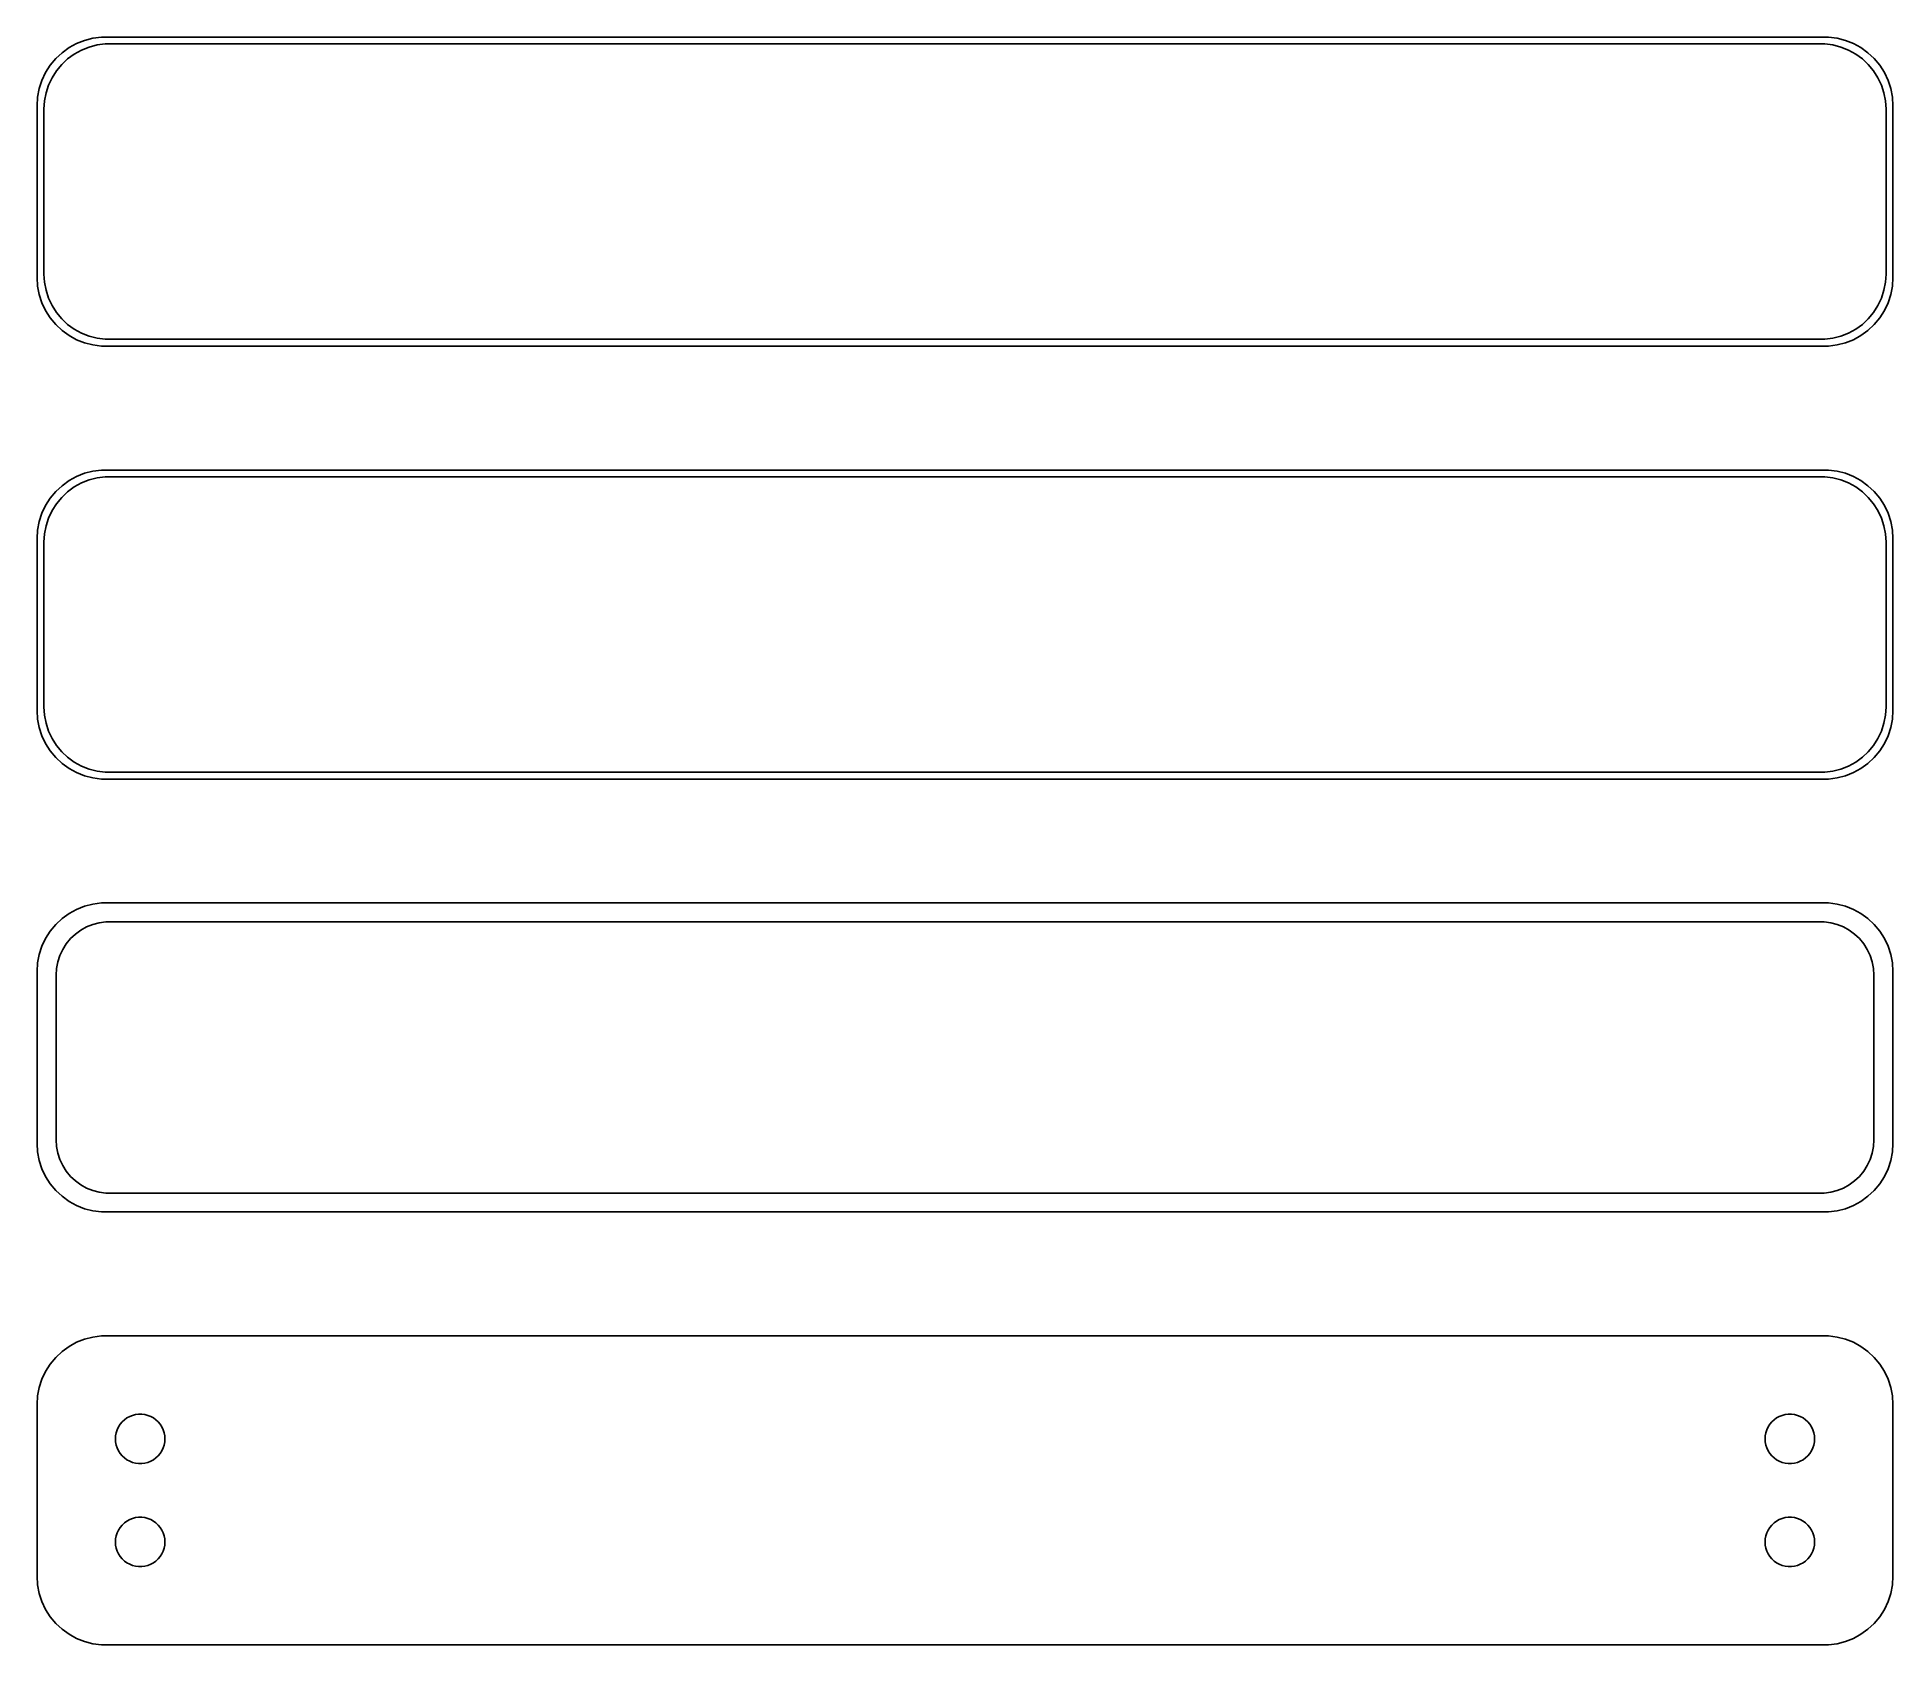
# Model space of a CAD drawing. Header units: metres. Extents: x -68 to 68, y 83 to 200.
import ezdxf

# ---------------------------------------------------------------- set-up
doc = ezdxf.new("R2010")
doc.units = ezdxf.units.M

msp = doc.modelspace()

# ---------------------------------------------------------------- linework, layer by layer
for p, q in [((-64.0451, 200.005), (-64.6289, 199.774)), ((-63.4369, 200.161), (-64.0451, 200.005)), ((-62.8139, 200.24), (-63.4369, 200.161)), ((62.8139, 200.24), (-62.8139, 200.24)), ((63.4369, 200.161), (62.8139, 200.24)), ((64.0451, 200.005), (63.4369, 200.161)), ((64.6289, 199.774), (64.0451, 200.005)), ((-66.1448, 198.673), (-66.5451, 198.189)), ((-65.6871, 199.103), (-66.1448, 198.673)), ((-65.7126, 198.252), (-65.2778, 198.66)), ((-65.1791, 199.472), (-65.6871, 199.103)), ((-65.2778, 198.66), (-64.7952, 199.011)), ((-64.6289, 199.774), (-65.1791, 199.472)), ((-64.7952, 199.011), (-64.2724, 199.298)), ((-64.2724, 199.298), (-63.7178, 199.518)), ((-63.7178, 199.518), (-63.1401, 199.666)), ((-63.1401, 199.666), (-62.5482, 199.741)), ((-62.5482, 199.741), (62.5482, 199.741)), ((62.5482, 199.741), (63.1401, 199.666)), ((63.1401, 199.666), (63.7178, 199.518)), ((63.7178, 199.518), (64.2724, 199.298)), ((64.2724, 199.298), (64.7952, 199.011)), ((65.1791, 199.472), (64.6289, 199.774)), ((64.7952, 199.011), (65.2778, 198.66)), ((65.6871, 199.103), (65.1791, 199.472)), ((65.2778, 198.66), (65.7126, 198.252)), ((66.1448, 198.673), (65.6871, 199.103)), ((66.5451, 198.189), (66.1448, 198.673)), ((-66.8815, 197.659), (-67.1489, 197.091)), ((-66.5451, 198.189), (-66.8815, 197.659)), ((-66.6664, 196.749), (-66.4125, 197.288)), ((-66.4125, 197.288), (-66.0928, 197.792)), ((-66.0928, 197.792), (-65.7126, 198.252)), ((65.7126, 198.252), (66.0928, 197.792)), ((66.0928, 197.792), (66.4125, 197.288)), ((66.4125, 197.288), (66.6664, 196.749)), ((66.8815, 197.659), (66.5451, 198.189)), ((67.1489, 197.091), (66.8815, 197.659)), ((-67.4606, 195.877), (-67.5, 195.25)), ((-67.3429, 196.493), (-67.4606, 195.877)), ((-67.1489, 197.091), (-67.3429, 196.493)), ((-66.9625, 195.595), (-66.8508, 196.181)), ((-66.8508, 196.181), (-66.6664, 196.749)), ((66.6664, 196.749), (66.8508, 196.181)), ((66.8508, 196.181), (66.9625, 195.595)), ((67.3429, 196.493), (67.1489, 197.091)), ((67.4606, 195.877), (67.3429, 196.493)), ((67.5, 195.25), (67.4606, 195.877)), ((-67.5, 195.25), (-67.5, 182.75)), ((-67, 195), (-66.9625, 195.595)), ((-67, 183), (-67, 195)), ((66.9625, 195.595), (67, 195)), ((67, 195), (67, 183)), ((67.5, 182.75), (67.5, 195.25)), ((-67.5, 182.75), (-67.4606, 182.123)), ((-66.9625, 182.405), (-67, 183)), ((-66.8508, 181.819), (-66.9625, 182.405)), ((66.9625, 182.405), (66.8508, 181.819)), ((67, 183), (66.9625, 182.405)), ((67.4606, 182.123), (67.5, 182.75)), ((-67.4606, 182.123), (-67.3429, 181.507)), ((-67.3429, 181.507), (-67.1489, 180.909)), ((-67.1489, 180.909), (-66.8815, 180.341)), ((-66.6664, 181.251), (-66.8508, 181.819)), ((-66.4125, 180.712), (-66.6664, 181.251)), ((66.6664, 181.251), (66.4125, 180.712)), ((66.8508, 181.819), (66.6664, 181.251)), ((66.8815, 180.341), (67.1489, 180.909)), ((67.1489, 180.909), (67.3429, 181.507)), ((67.3429, 181.507), (67.4606, 182.123)), ((-66.8815, 180.341), (-66.5451, 179.811)), ((-66.5451, 179.811), (-66.1448, 179.327)), ((-66.0928, 180.208), (-66.4125, 180.712)), ((-65.7126, 179.748), (-66.0928, 180.208)), ((-65.2778, 179.34), (-65.7126, 179.748)), ((65.7126, 179.748), (65.2778, 179.34)), ((66.0928, 180.208), (65.7126, 179.748)), ((66.4125, 180.712), (66.0928, 180.208)), ((66.1448, 179.327), (66.5451, 179.811)), ((66.5451, 179.811), (66.8815, 180.341)), ((-66.1448, 179.327), (-65.6871, 178.897)), ((-65.6871, 178.897), (-65.1791, 178.528)), ((-64.7952, 178.989), (-65.2778, 179.34)), ((-65.1791, 178.528), (-64.6289, 178.226)), ((-64.2724, 178.702), (-64.7952, 178.989)), ((-64.6289, 178.226), (-64.0451, 177.995)), ((-63.7178, 178.482), (-64.2724, 178.702)), ((-63.1401, 178.334), (-63.7178, 178.482)), ((-62.5482, 178.259), (-63.1401, 178.334)), ((62.5482, 178.259), (-62.5482, 178.259)), ((63.1401, 178.334), (62.5482, 178.259)), ((63.7178, 178.482), (63.1401, 178.334)), ((64.2724, 178.702), (63.7178, 178.482)), ((64.0451, 177.995), (64.6289, 178.226)), ((64.7952, 178.989), (64.2724, 178.702)), ((64.6289, 178.226), (65.1791, 178.528)), ((65.2778, 179.34), (64.7952, 178.989)), ((65.1791, 178.528), (65.6871, 178.897)), ((65.6871, 178.897), (66.1448, 179.327)), ((-64.0451, 177.995), (-63.4369, 177.839)), ((-63.4369, 177.839), (-62.8139, 177.76)), ((-62.8139, 177.76), (62.8139, 177.76)), ((62.8139, 177.76), (63.4369, 177.839)), ((63.4369, 177.839), (64.0451, 177.995)), ((-65.6871, 167.603), (-66.1448, 167.173)), ((-65.1791, 167.972), (-65.6871, 167.603)), ((-65.2778, 167.16), (-64.7952, 167.511)), ((-64.6289, 168.274), (-65.1791, 167.972)), ((-64.7952, 167.511), (-64.2724, 167.798)), ((-64.0451, 168.505), (-64.6289, 168.274)), ((-64.2724, 167.798), (-63.7178, 168.018)), ((-63.4369, 168.661), (-64.0451, 168.505)), ((-63.7178, 168.018), (-63.1401, 168.166)), ((-62.8139, 168.74), (-63.4369, 168.661)), ((-63.1401, 168.166), (-62.5482, 168.241)), ((62.8139, 168.74), (-62.8139, 168.74)), ((-62.5482, 168.241), (62.5482, 168.241)), ((62.5482, 168.241), (63.1401, 168.166)), ((63.4369, 168.661), (62.8139, 168.74)), ((63.1401, 168.166), (63.7178, 168.018)), ((64.0451, 168.505), (63.4369, 168.661)), ((63.7178, 168.018), (64.2724, 167.798)), ((64.6289, 168.274), (64.0451, 168.505)), ((64.2724, 167.798), (64.7952, 167.511)), ((65.1791, 167.972), (64.6289, 168.274)), ((64.7952, 167.511), (65.2778, 167.16)), ((65.6871, 167.603), (65.1791, 167.972)), ((66.1448, 167.173), (65.6871, 167.603)), ((-66.8815, 166.159), (-67.1489, 165.591)), ((-66.5451, 166.689), (-66.8815, 166.159)), ((-66.1448, 167.173), (-66.5451, 166.689)), ((-66.4125, 165.788), (-66.0928, 166.292)), ((-66.0928, 166.292), (-65.7126, 166.752)), ((-65.7126, 166.752), (-65.2778, 167.16)), ((65.2778, 167.16), (65.7126, 166.752)), ((65.7126, 166.752), (66.0928, 166.292)), ((66.0928, 166.292), (66.4125, 165.788)), ((66.5451, 166.689), (66.1448, 167.173)), ((66.8815, 166.159), (66.5451, 166.689)), ((67.1489, 165.591), (66.8815, 166.159)), ((-67.3429, 164.993), (-67.4606, 164.377)), ((-67.1489, 165.591), (-67.3429, 164.993)), ((-66.8508, 164.681), (-66.6664, 165.249)), ((-66.6664, 165.249), (-66.4125, 165.788)), ((66.4125, 165.788), (66.6664, 165.249)), ((66.6664, 165.249), (66.8508, 164.681)), ((67.3429, 164.993), (67.1489, 165.591)), ((67.4606, 164.377), (67.3429, 164.993)), ((-67.4606, 164.377), (-67.5, 163.75)), ((-67.5, 163.75), (-67.5, 151.25)), ((-67, 163.5), (-66.9625, 164.095)), ((-67, 151.5), (-67, 163.5)), ((-66.9625, 164.095), (-66.8508, 164.681)), ((66.8508, 164.681), (66.9625, 164.095)), ((66.9625, 164.095), (67, 163.5)), ((67, 163.5), (67, 151.5)), ((67.5, 163.75), (67.4606, 164.377)), ((67.5, 151.25), (67.5, 163.75)), ((-67.5, 151.25), (-67.4606, 150.623)), ((-66.9625, 150.905), (-67, 151.5)), ((67, 151.5), (66.9625, 150.905)), ((67.4606, 150.623), (67.5, 151.25)), ((-67.4606, 150.623), (-67.3429, 150.007)), ((-67.3429, 150.007), (-67.1489, 149.409)), ((-66.8508, 150.319), (-66.9625, 150.905)), ((-66.6664, 149.751), (-66.8508, 150.319)), ((66.8508, 150.319), (66.6664, 149.751)), ((66.9625, 150.905), (66.8508, 150.319)), ((67.1489, 149.409), (67.3429, 150.007)), ((67.3429, 150.007), (67.4606, 150.623)), ((-67.1489, 149.409), (-66.8815, 148.841)), ((-66.8815, 148.841), (-66.5451, 148.311)), ((-66.4125, 149.212), (-66.6664, 149.751)), ((-66.0928, 148.708), (-66.4125, 149.212)), ((-65.7126, 148.248), (-66.0928, 148.708)), ((66.0928, 148.708), (65.7126, 148.248)), ((66.4125, 149.212), (66.0928, 148.708)), ((66.6664, 149.751), (66.4125, 149.212)), ((66.5451, 148.311), (66.8815, 148.841)), ((66.8815, 148.841), (67.1489, 149.409)), ((-66.5451, 148.311), (-66.1448, 147.827)), ((-66.1448, 147.827), (-65.6871, 147.397)), ((-65.2778, 147.84), (-65.7126, 148.248)), ((-65.6871, 147.397), (-65.1791, 147.028)), ((-64.7952, 147.489), (-65.2778, 147.84)), ((-64.2724, 147.202), (-64.7952, 147.489)), ((-63.7178, 146.982), (-64.2724, 147.202)), ((64.2724, 147.202), (63.7178, 146.982)), ((64.7952, 147.489), (64.2724, 147.202)), ((65.2778, 147.84), (64.7952, 147.489)), ((65.1791, 147.028), (65.6871, 147.397)), ((65.7126, 148.248), (65.2778, 147.84)), ((65.6871, 147.397), (66.1448, 147.827)), ((66.1448, 147.827), (66.5451, 148.311)), ((-65.1791, 147.028), (-64.6289, 146.726)), ((-64.6289, 146.726), (-64.0451, 146.495)), ((-64.0451, 146.495), (-63.4369, 146.339)), ((-63.1401, 146.834), (-63.7178, 146.982)), ((-63.4369, 146.339), (-62.8139, 146.26)), ((-62.5482, 146.759), (-63.1401, 146.834)), ((-62.8139, 146.26), (62.8139, 146.26)), ((62.5482, 146.759), (-62.5482, 146.759)), ((63.1401, 146.834), (62.5482, 146.759)), ((62.8139, 146.26), (63.4369, 146.339)), ((63.7178, 146.982), (63.1401, 146.834)), ((63.4369, 146.339), (64.0451, 146.495)), ((64.0451, 146.495), (64.6289, 146.726)), ((64.6289, 146.726), (65.1791, 147.028)), ((-65.1791, 136.472), (-65.6871, 136.103)), ((-64.6289, 136.774), (-65.1791, 136.472)), ((-64.0451, 137.005), (-64.6289, 136.774)), ((-63.4369, 137.161), (-64.0451, 137.005)), ((-62.8139, 137.24), (-63.4369, 137.161)), ((62.8139, 137.24), (-62.8139, 137.24)), ((63.4369, 137.161), (62.8139, 137.24)), ((64.0451, 137.005), (63.4369, 137.161)), ((64.6289, 136.774), (64.0451, 137.005)), ((65.1791, 136.472), (64.6289, 136.774)), ((65.6871, 136.103), (65.1791, 136.472)), ((-66.5451, 135.189), (-66.8815, 134.659)), ((-66.1448, 135.673), (-66.5451, 135.189)), ((-65.6871, 136.103), (-66.1448, 135.673)), ((-64.7165, 134.981), (-64.3234, 135.267)), ((-64.3234, 135.267), (-63.8975, 135.501)), ((-63.8975, 135.501), (-63.4457, 135.68)), ((-63.4457, 135.68), (-62.9751, 135.801)), ((-62.9751, 135.801), (-62.493, 135.862)), ((-62.493, 135.862), (62.493, 135.862)), ((62.493, 135.862), (62.9751, 135.801)), ((62.9751, 135.801), (63.4457, 135.68)), ((63.4457, 135.68), (63.8975, 135.501)), ((63.8975, 135.501), (64.3234, 135.267)), ((64.3234, 135.267), (64.7165, 134.981)), ((66.1448, 135.673), (65.6871, 136.103)), ((66.5451, 135.189), (66.1448, 135.673)), ((66.8815, 134.659), (66.5451, 135.189)), ((-67.1489, 134.091), (-67.3429, 133.493)), ((-66.8815, 134.659), (-67.1489, 134.091)), ((-65.8477, 133.424), (-65.6408, 133.864)), ((-65.6408, 133.864), (-65.3805, 134.274)), ((-65.3805, 134.274), (-65.0707, 134.649)), ((-65.0707, 134.649), (-64.7165, 134.981)), ((64.7165, 134.981), (65.0707, 134.649)), ((65.0707, 134.649), (65.3805, 134.274)), ((65.3805, 134.274), (65.6408, 133.864)), ((65.6408, 133.864), (65.8477, 133.424)), ((67.1489, 134.091), (66.8815, 134.659)), ((67.3429, 133.493), (67.1489, 134.091)), ((-67.4606, 132.877), (-67.5, 132.25)), ((-67.3429, 133.493), (-67.4606, 132.877)), ((-66.1195, 132), (-66.089, 132.485)), ((-66.089, 132.485), (-65.9979, 132.962)), ((-65.9979, 132.962), (-65.8477, 133.424)), ((65.8477, 133.424), (65.9979, 132.962)), ((65.9979, 132.962), (66.089, 132.485)), ((66.089, 132.485), (66.1195, 132)), ((67.4606, 132.877), (67.3429, 133.493)), ((67.5, 132.25), (67.4606, 132.877)), ((-67.5, 132.25), (-67.5, 119.75)), ((-66.1195, 120), (-66.1195, 132)), ((66.1195, 132), (66.1195, 120)), ((67.5, 119.75), (67.5, 132.25)), ((-67.5, 119.75), (-67.4606, 119.123)), ((-67.4606, 119.123), (-67.3429, 118.507)), ((-66.089, 119.515), (-66.1195, 120)), ((-65.9979, 119.038), (-66.089, 119.515)), ((-65.8477, 118.576), (-65.9979, 119.038)), ((65.9979, 119.038), (65.8477, 118.576)), ((66.089, 119.515), (65.9979, 119.038)), ((66.1195, 120), (66.089, 119.515)), ((67.3429, 118.507), (67.4606, 119.123)), ((67.4606, 119.123), (67.5, 119.75)), ((-67.3429, 118.507), (-67.1489, 117.909)), ((-67.1489, 117.909), (-66.8815, 117.341)), ((-65.6408, 118.136), (-65.8477, 118.576)), ((-65.3805, 117.726), (-65.6408, 118.136)), ((-65.0707, 117.351), (-65.3805, 117.726)), ((65.3805, 117.726), (65.0707, 117.351)), ((65.6408, 118.136), (65.3805, 117.726)), ((65.8477, 118.576), (65.6408, 118.136)), ((66.8815, 117.341), (67.1489, 117.909)), ((67.1489, 117.909), (67.3429, 118.507)), ((-66.8815, 117.341), (-66.5451, 116.811)), ((-66.5451, 116.811), (-66.1448, 116.327)), ((-66.1448, 116.327), (-65.6871, 115.897)), ((-64.7165, 117.019), (-65.0707, 117.351)), ((-64.3234, 116.733), (-64.7165, 117.019)), ((-63.8975, 116.499), (-64.3234, 116.733)), ((-63.4457, 116.32), (-63.8975, 116.499)), ((-62.9751, 116.199), (-63.4457, 116.32)), ((-62.493, 116.138), (-62.9751, 116.199)), ((62.493, 116.138), (-62.493, 116.138)), ((62.9751, 116.199), (62.493, 116.138)), ((63.4457, 116.32), (62.9751, 116.199)), ((63.8975, 116.499), (63.4457, 116.32)), ((64.3234, 116.733), (63.8975, 116.499)), ((64.7165, 117.019), (64.3234, 116.733)), ((65.0707, 117.351), (64.7165, 117.019)), ((65.6871, 115.897), (66.1448, 116.327)), ((66.1448, 116.327), (66.5451, 116.811)), ((66.5451, 116.811), (66.8815, 117.341)), ((-65.6871, 115.897), (-65.1791, 115.528)), ((-65.1791, 115.528), (-64.6289, 115.226)), ((-64.6289, 115.226), (-64.0451, 114.995)), ((-64.0451, 114.995), (-63.4369, 114.839)), ((-63.4369, 114.839), (-62.8139, 114.76)), ((-62.8139, 114.76), (62.8139, 114.76)), ((62.8139, 114.76), (63.4369, 114.839)), ((63.4369, 114.839), (64.0451, 114.995)), ((64.0451, 114.995), (64.6289, 115.226)), ((64.6289, 115.226), (65.1791, 115.528)), ((65.1791, 115.528), (65.6871, 115.897)), ((-64.0451, 105.505), (-64.6289, 105.274)), ((-63.4369, 105.661), (-64.0451, 105.505)), ((-62.8139, 105.74), (-63.4369, 105.661)), ((62.8139, 105.74), (-62.8139, 105.74)), ((63.4369, 105.661), (62.8139, 105.74)), ((64.0451, 105.505), (63.4369, 105.661)), ((64.6289, 105.274), (64.0451, 105.505)), ((-66.1448, 104.173), (-66.5451, 103.689)), ((-65.6871, 104.603), (-66.1448, 104.173)), ((-65.1791, 104.972), (-65.6871, 104.603)), ((-64.6289, 105.274), (-65.1791, 104.972)), ((65.1791, 104.972), (64.6289, 105.274)), ((65.6871, 104.603), (65.1791, 104.972)), ((66.1448, 104.173), (65.6871, 104.603)), ((66.5451, 103.689), (66.1448, 104.173)), ((-66.8815, 103.159), (-67.1489, 102.591)), ((-66.5451, 103.689), (-66.8815, 103.159)), ((66.8815, 103.159), (66.5451, 103.689)), ((67.1489, 102.591), (66.8815, 103.159)), ((-67.4606, 101.377), (-67.5, 100.75)), ((-67.3429, 101.993), (-67.4606, 101.377)), ((-67.1489, 102.591), (-67.3429, 101.993)), ((67.3429, 101.993), (67.1489, 102.591)), ((67.4606, 101.377), (67.3429, 101.993)), ((67.5, 100.75), (67.4606, 101.377)), ((-67.5, 100.75), (-67.5, 88.25)), ((-60.7664, 99.8787), (-60.5562, 99.9619)), ((-60.5562, 99.9619), (-60.3373, 100.018)), ((-60.3373, 100.018), (-60.113, 100.046)), ((-60.113, 100.046), (-59.887, 100.046)), ((-59.887, 100.046), (-59.6627, 100.018)), ((-59.6627, 100.018), (-59.4438, 99.9619)), ((-59.4438, 99.9619), (-59.2336, 99.8787)), ((59.2336, 99.8787), (59.4438, 99.9619)), ((59.4438, 99.9619), (59.6627, 100.018)), ((59.6627, 100.018), (59.887, 100.046)), ((59.887, 100.046), (60.113, 100.046)), ((60.113, 100.046), (60.3373, 100.018)), ((60.3373, 100.018), (60.5562, 99.9619)), ((60.5562, 99.9619), (60.7664, 99.8787)), ((67.5, 88.25), (67.5, 100.75)), ((-61.7858, 98.4756), (-61.7434, 98.6976)), ((-61.7434, 98.6976), (-61.6736, 98.9126)), ((-61.6736, 98.9126), (-61.5773, 99.1171)), ((-61.5773, 99.1171), (-61.4562, 99.308)), ((-61.4562, 99.308), (-61.3121, 99.4822)), ((-61.3121, 99.4822), (-61.1474, 99.6369)), ((-61.1474, 99.6369), (-60.9645, 99.7698)), ((-60.9645, 99.7698), (-60.7664, 99.8787)), ((-59.2336, 99.8787), (-59.0355, 99.7698)), ((-59.0355, 99.7698), (-58.8526, 99.6369)), ((-58.8526, 99.6369), (-58.6879, 99.4822)), ((-58.6879, 99.4822), (-58.5438, 99.308)), ((-58.5438, 99.308), (-58.4226, 99.1171)), ((-58.4226, 99.1171), (-58.3264, 98.9126)), ((-58.3264, 98.9126), (-58.2565, 98.6976)), ((-58.2565, 98.6976), (-58.2142, 98.4756)), ((58.2142, 98.4756), (58.2565, 98.6976)), ((58.2565, 98.6976), (58.3264, 98.9126)), ((58.3264, 98.9126), (58.4226, 99.1171)), ((58.4226, 99.1171), (58.5438, 99.308)), ((58.5438, 99.308), (58.6879, 99.4822)), ((58.6879, 99.4822), (58.8526, 99.6369)), ((58.8526, 99.6369), (59.0355, 99.7698)), ((59.0355, 99.7698), (59.2336, 99.8787)), ((60.7664, 99.8787), (60.9645, 99.7698)), ((60.9645, 99.7698), (61.1474, 99.6369)), ((61.1474, 99.6369), (61.3121, 99.4822)), ((61.3121, 99.4822), (61.4562, 99.308)), ((61.4562, 99.308), (61.5773, 99.1171)), ((61.5773, 99.1171), (61.6736, 98.9126)), ((61.6736, 98.9126), (61.7434, 98.6976)), ((61.7434, 98.6976), (61.7858, 98.4756)), ((-61.8, 98.25), (-61.7858, 98.4756)), ((-61.7858, 98.0244), (-61.8, 98.25)), ((-61.7434, 97.8024), (-61.7858, 98.0244)), ((-61.6736, 97.5874), (-61.7434, 97.8024)), ((-61.5773, 97.3828), (-61.6736, 97.5874)), ((-61.4562, 97.192), (-61.5773, 97.3828)), ((-58.4226, 97.3828), (-58.5438, 97.192)), ((-58.3264, 97.5874), (-58.4226, 97.3828)), ((-58.2565, 97.8024), (-58.3264, 97.5874)), ((-58.2142, 98.0244), (-58.2565, 97.8024)), ((-58.2142, 98.4756), (-58.2, 98.25)), ((-58.2, 98.25), (-58.2142, 98.0244)), ((58.2, 98.25), (58.2142, 98.4756)), ((58.2142, 98.0244), (58.2, 98.25)), ((58.2565, 97.8024), (58.2142, 98.0244)), ((58.3264, 97.5874), (58.2565, 97.8024)), ((58.4226, 97.3828), (58.3264, 97.5874)), ((58.5438, 97.192), (58.4226, 97.3828)), ((61.5773, 97.3828), (61.4562, 97.192)), ((61.6736, 97.5874), (61.5773, 97.3828)), ((61.7434, 97.8024), (61.6736, 97.5874)), ((61.7858, 98.0244), (61.7434, 97.8024)), ((61.7858, 98.4756), (61.8, 98.25)), ((61.8, 98.25), (61.7858, 98.0244)), ((-61.3121, 97.0178), (-61.4562, 97.192)), ((-61.1474, 96.8631), (-61.3121, 97.0178)), ((-60.9645, 96.7302), (-61.1474, 96.8631)), ((-60.7664, 96.6213), (-60.9645, 96.7302)), ((-60.5562, 96.5381), (-60.7664, 96.6213)), ((-60.3373, 96.4819), (-60.5562, 96.5381)), ((-60.113, 96.4536), (-60.3373, 96.4819)), ((-59.887, 96.4536), (-60.113, 96.4536)), ((-59.6627, 96.4819), (-59.887, 96.4536)), ((-59.4438, 96.5381), (-59.6627, 96.4819)), ((-59.2336, 96.6213), (-59.4438, 96.5381)), ((-59.0355, 96.7302), (-59.2336, 96.6213)), ((-58.8526, 96.8631), (-59.0355, 96.7302)), ((-58.6879, 97.0178), (-58.8526, 96.8631)), ((-58.5438, 97.192), (-58.6879, 97.0178)), ((58.6879, 97.0178), (58.5438, 97.192)), ((58.8526, 96.8631), (58.6879, 97.0178)), ((59.0355, 96.7302), (58.8526, 96.8631)), ((59.2336, 96.6213), (59.0355, 96.7302)), ((59.4438, 96.5381), (59.2336, 96.6213)), ((59.6627, 96.4819), (59.4438, 96.5381)), ((59.887, 96.4536), (59.6627, 96.4819)), ((60.113, 96.4536), (59.887, 96.4536)), ((60.3373, 96.4819), (60.113, 96.4536)), ((60.5562, 96.5381), (60.3373, 96.4819)), ((60.7664, 96.6213), (60.5562, 96.5381)), ((60.9645, 96.7302), (60.7664, 96.6213)), ((61.1474, 96.8631), (60.9645, 96.7302)), ((61.3121, 97.0178), (61.1474, 96.8631)), ((61.4562, 97.192), (61.3121, 97.0178)), ((-61.5773, 91.6172), (-61.4562, 91.808)), ((-61.4562, 91.808), (-61.3121, 91.9822)), ((-61.3121, 91.9822), (-61.1474, 92.1369)), ((-61.1474, 92.1369), (-60.9645, 92.2698)), ((-60.9645, 92.2698), (-60.7664, 92.3787)), ((-60.7664, 92.3787), (-60.5562, 92.4619)), ((-60.5562, 92.4619), (-60.3373, 92.5181)), ((-60.3373, 92.5181), (-60.113, 92.5464)), ((-60.113, 92.5464), (-59.887, 92.5464)), ((-59.887, 92.5464), (-59.6627, 92.5181)), ((-59.6627, 92.5181), (-59.4438, 92.4619)), ((-59.4438, 92.4619), (-59.2336, 92.3787)), ((-59.2336, 92.3787), (-59.0355, 92.2698)), ((-59.0355, 92.2698), (-58.8526, 92.1369)), ((-58.8526, 92.1369), (-58.6879, 91.9822)), ((-58.6879, 91.9822), (-58.5438, 91.808)), ((-58.5438, 91.808), (-58.4226, 91.6172)), ((58.4226, 91.6172), (58.5438, 91.808)), ((58.5438, 91.808), (58.6879, 91.9822)), ((58.6879, 91.9822), (58.8526, 92.1369)), ((58.8526, 92.1369), (59.0355, 92.2698)), ((59.0355, 92.2698), (59.2336, 92.3787)), ((59.2336, 92.3787), (59.4438, 92.4619)), ((59.4438, 92.4619), (59.6627, 92.5181)), ((59.6627, 92.5181), (59.887, 92.5464)), ((59.887, 92.5464), (60.113, 92.5464)), ((60.113, 92.5464), (60.3373, 92.5181)), ((60.3373, 92.5181), (60.5562, 92.4619)), ((60.5562, 92.4619), (60.7664, 92.3787)), ((60.7664, 92.3787), (60.9645, 92.2698)), ((60.9645, 92.2698), (61.1474, 92.1369)), ((61.1474, 92.1369), (61.3121, 91.9822)), ((61.3121, 91.9822), (61.4562, 91.808)), ((61.4562, 91.808), (61.5773, 91.6172)), ((-61.8, 90.75), (-61.7858, 90.9756)), ((-61.7858, 90.5244), (-61.8, 90.75)), ((-61.7858, 90.9756), (-61.7434, 91.1976)), ((-61.7434, 90.3024), (-61.7858, 90.5244)), ((-61.7434, 91.1976), (-61.6736, 91.4126)), ((-61.6736, 91.4126), (-61.5773, 91.6172)), ((-58.4226, 91.6172), (-58.3264, 91.4126)), ((-58.3264, 91.4126), (-58.2565, 91.1976)), ((-58.2565, 91.1976), (-58.2142, 90.9756)), ((-58.2142, 90.5244), (-58.2565, 90.3024)), ((-58.2142, 90.9756), (-58.2, 90.75)), ((-58.2, 90.75), (-58.2142, 90.5244)), ((58.2, 90.75), (58.2142, 90.9756)), ((58.2142, 90.5244), (58.2, 90.75)), ((58.2142, 90.9756), (58.2565, 91.1976)), ((58.2565, 90.3024), (58.2142, 90.5244)), ((58.2565, 91.1976), (58.3264, 91.4126)), ((58.3264, 91.4126), (58.4226, 91.6172)), ((61.5773, 91.6172), (61.6736, 91.4126)), ((61.6736, 91.4126), (61.7434, 91.1976)), ((61.7434, 91.1976), (61.7858, 90.9756)), ((61.7858, 90.5244), (61.7434, 90.3024)), ((61.7858, 90.9756), (61.8, 90.75)), ((61.8, 90.75), (61.7858, 90.5244)), ((-61.6736, 90.0874), (-61.7434, 90.3024)), ((-61.5773, 89.8829), (-61.6736, 90.0874)), ((-61.4562, 89.692), (-61.5773, 89.8829)), ((-61.3121, 89.5178), (-61.4562, 89.692)), ((-61.1474, 89.3631), (-61.3121, 89.5178)), ((-60.9645, 89.2302), (-61.1474, 89.3631)), ((-60.7664, 89.1213), (-60.9645, 89.2302)), ((-60.5562, 89.0381), (-60.7664, 89.1213)), ((-59.2336, 89.1213), (-59.4438, 89.0381)), ((-59.0355, 89.2302), (-59.2336, 89.1213)), ((-58.8526, 89.3631), (-59.0355, 89.2302)), ((-58.6879, 89.5178), (-58.8526, 89.3631)), ((-58.5438, 89.692), (-58.6879, 89.5178)), ((-58.4226, 89.8829), (-58.5438, 89.692)), ((-58.3264, 90.0874), (-58.4226, 89.8829)), ((-58.2565, 90.3024), (-58.3264, 90.0874)), ((58.3264, 90.0874), (58.2565, 90.3024)), ((58.4226, 89.8829), (58.3264, 90.0874)), ((58.5438, 89.692), (58.4226, 89.8829)), ((58.6879, 89.5178), (58.5438, 89.692)), ((58.8526, 89.3631), (58.6879, 89.5178)), ((59.0355, 89.2302), (58.8526, 89.3631)), ((59.2336, 89.1213), (59.0355, 89.2302)), ((59.4438, 89.0381), (59.2336, 89.1213)), ((60.7664, 89.1213), (60.5562, 89.0381)), ((60.9645, 89.2302), (60.7664, 89.1213)), ((61.1474, 89.3631), (60.9645, 89.2302)), ((61.3121, 89.5178), (61.1474, 89.3631)), ((61.4562, 89.692), (61.3121, 89.5178)), ((61.5773, 89.8829), (61.4562, 89.692)), ((61.6736, 90.0874), (61.5773, 89.8829)), ((61.7434, 90.3024), (61.6736, 90.0874)), ((-67.5, 88.25), (-67.4606, 87.6233)), ((-60.3373, 88.9819), (-60.5562, 89.0381)), ((-60.113, 88.9536), (-60.3373, 88.9819)), ((-59.887, 88.9536), (-60.113, 88.9536)), ((-59.6627, 88.9819), (-59.887, 88.9536)), ((-59.4438, 89.0381), (-59.6627, 88.9819)), ((59.6627, 88.9819), (59.4438, 89.0381)), ((59.887, 88.9536), (59.6627, 88.9819)), ((60.113, 88.9536), (59.887, 88.9536)), ((60.3373, 88.9819), (60.113, 88.9536)), ((60.5562, 89.0381), (60.3373, 88.9819)), ((67.4606, 87.6233), (67.5, 88.25)), ((-67.4606, 87.6233), (-67.3429, 87.0066)), ((-67.3429, 87.0066), (-67.1489, 86.4094)), ((-67.1489, 86.4094), (-66.8815, 85.8412)), ((66.8815, 85.8412), (67.1489, 86.4094)), ((67.1489, 86.4094), (67.3429, 87.0066)), ((67.3429, 87.0066), (67.4606, 87.6233)), ((-66.8815, 85.8412), (-66.5451, 85.3111)), ((-66.5451, 85.3111), (-66.1448, 84.8273)), ((66.1448, 84.8273), (66.5451, 85.3111)), ((66.5451, 85.3111), (66.8815, 85.8412)), ((-66.1448, 84.8273), (-65.6871, 84.3974)), ((-65.6871, 84.3974), (-65.1791, 84.0284)), ((-65.1791, 84.0284), (-64.6289, 83.7259)), ((-64.6289, 83.7259), (-64.0451, 83.4947)), ((64.0451, 83.4947), (64.6289, 83.7259)), ((64.6289, 83.7259), (65.1791, 84.0284)), ((65.1791, 84.0284), (65.6871, 84.3974)), ((65.6871, 84.3974), (66.1448, 84.8273)), ((-64.0451, 83.4947), (-63.4369, 83.3386)), ((-63.4369, 83.3386), (-62.8139, 83.2599)), ((-62.8139, 83.2599), (62.8139, 83.2599)), ((62.8139, 83.2599), (63.4369, 83.3386)), ((63.4369, 83.3386), (64.0451, 83.4947))]:
    msp.add_line(p, q)

doc.saveas('drawing.dxf')
